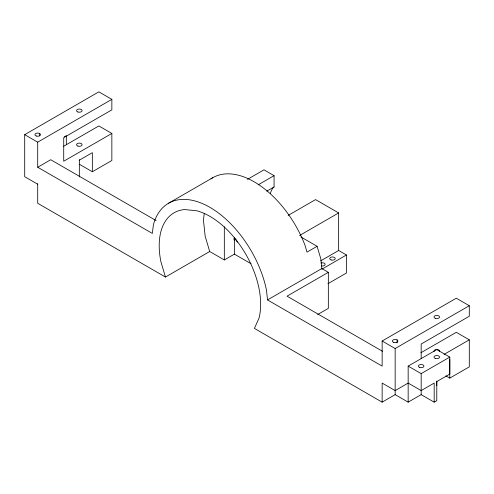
<?xml version="1.0" encoding="UTF-8"?>
<svg xmlns="http://www.w3.org/2000/svg" width="494" height="494" viewBox="0 0 494 494"><rect width="100%" height="100%" fill="white"/><g stroke="black" fill="none" stroke-linecap="round" stroke-linejoin="round"><path stroke-width="0.74" d="M79.33 176.969L79.33 159.661M79.33 164.243L92.341 171.751L92.341 152.677L79.33 160.186M251.008 263.722L234.397 254.132L234.397 237.355M436.782 385.635L436.782 381.053M445.884 375.872L449.787 378.12L449.787 359.045M204.257 213.396L203.442 220.108L205.171 236.262L209.697 251.508L224.325 259.949L234.397 254.132M247.451 179.378L263.981 169.831L274.071 175.654L274.071 186.948L272.855 188.078A35.871 20.711 60 0 0 270.317 193.673M37.705 184.219L24.7 176.71L24.7 134.652L98.843 91.847L111.854 99.356L111.854 109.872L63.72 137.653L63.72 161.235L111.854 133.448L111.854 160.488L92.341 171.751M24.7 134.652L37.705 142.161L111.854 99.356M64.374 136.832L66.326 135.702L66.326 144.717M63.72 146.218L98.843 125.939L111.854 133.448M37.705 142.161L37.705 167.244L50.715 159.735L156.172 220.62M168.54 203.25L212.778 177.704M258.127 184.861L274.071 175.654M266.766 191.166L274.071 186.948M37.705 183.694L37.705 203.293L165.459 277.048L209.697 251.508M288.156 215.421L315.549 199.601L338.649 212.939L338.649 250.489L346.448 254.99L346.448 273.015L327.936 283.704M299.636 235.459L338.649 212.939M317.679 314.524L328.337 308.367L328.337 272.324L321.835 268.569L320.785 258.726L317.092 246.302L307.015 252.119L304.86 244.87A82.782 47.795 60 0 0 210.926 178.877M320.791 260.795L338.649 250.489M37.705 167.244L152.337 233.427L153.387 224.801A82.782 47.795 60 0 1 209.925 207.35A82.782 47.795 60 0 1 266.47 290.089L267.52 299.926L321.835 268.569M321.989 269.119L346.448 254.99M328.337 272.324L287.033 296.172L382.473 351.277M267.52 299.926L382.146 366.11L382.146 341.021L456.295 298.215L469.3 305.724L469.3 316.24L421.172 344.028L421.172 358.595M382.146 341.021L395.157 348.536L469.3 305.724M420.863 352.765L456.295 332.314L469.3 339.823L469.3 366.857L449.787 378.12M408.161 402.153L408.161 366.11L436.782 349.585L449.787 357.094L449.787 374.069L436.782 381.578L436.782 400.653L434.177 402.153L421.172 394.644L408.161 402.153L395.157 394.644L382.146 402.153L254.398 328.399L258.93 318.389A71.741 41.422 60 0 0 196.797 210.777L184.565 209.561A71.741 41.422 60 0 0 160.927 261.808L165.459 277.048M444.081 354.383L469.3 339.823M408.161 366.11L421.172 373.618L449.787 357.094M300.914 236.966L317.092 246.302M234.397 240.393L234.298 240.183A34.03 19.649 60 0 1 233.755 238.713M434.177 402.153L434.177 383.078L421.172 390.587L408.161 383.078L395.157 390.587L382.146 383.078L382.146 402.153M421.172 373.618L421.172 394.644M397.108 339.897L397.108 342.953M395.157 348.536L395.157 394.644M224.325 226.758L224.325 259.949M39.656 133.528L39.656 135.819M321.007 262.999A2.76 1.593 0 0 1 325.126 264.173A2.76 1.593 0 0 1 321.674 265.92M434.115 351.5A2.76 1.593 0 0 1 436.782 349.493A2.76 1.593 0 0 1 439.444 351.5M237.676 242.134A2.76 1.593 60 0 1 235.724 238.756M331.091 259.943A2.76 1.593 0 0 0 335.228 258.56A2.76 1.593 0 0 0 331.091 257.183A2.76 1.593 0 0 0 331.091 259.943M77.953 146.094A2.76 1.593 0 0 0 82.09 144.717A2.76 1.593 0 0 0 77.953 143.334A2.76 1.593 0 0 0 77.953 146.094M435.399 358.477A2.76 1.593 0 0 0 439.543 357.094A2.76 1.593 0 0 0 435.399 355.717A2.76 1.593 0 0 0 435.399 358.477M419.795 367.487A2.76 1.593 0 0 0 423.932 366.11A2.76 1.593 0 0 0 419.795 364.726A2.76 1.593 0 0 0 419.795 367.487M393.78 342.404A2.76 1.593 0 0 0 397.917 341.021A2.76 1.593 0 0 0 393.78 339.644A2.76 1.593 0 0 0 393.78 342.404M435.399 318.371A2.76 1.593 0 0 0 439.543 316.994A2.76 1.593 0 0 0 435.399 315.61A2.76 1.593 0 0 0 435.399 318.371M36.328 136.029A2.76 1.593 0 0 0 40.465 134.652A2.76 1.593 0 0 0 36.328 133.275A2.76 1.593 0 0 0 36.328 136.029M77.953 112.002A2.76 1.593 0 0 0 82.09 110.619A2.76 1.593 0 0 0 77.953 109.242A2.76 1.593 0 0 0 77.953 112.002"/></g></svg>
